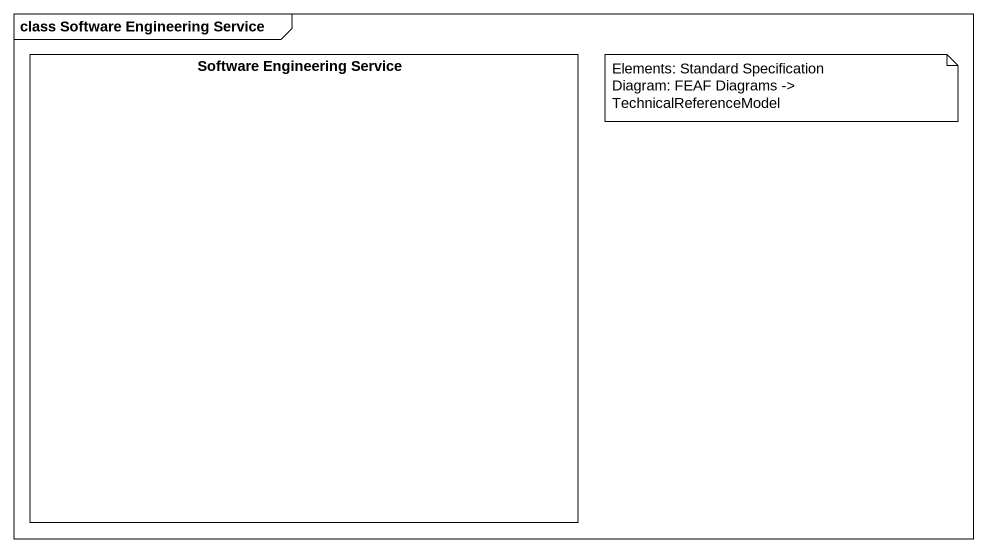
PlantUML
@startuml
mainframe class Software Engineering Service
rectangle "Software Engineering Service" as Software_Engineering_Service #FFFFFF
note as N1
  Elements: Standard Specification
  Diagram: FEAF Diagrams -> TechnicalReferenceModel
end note
@enduml
